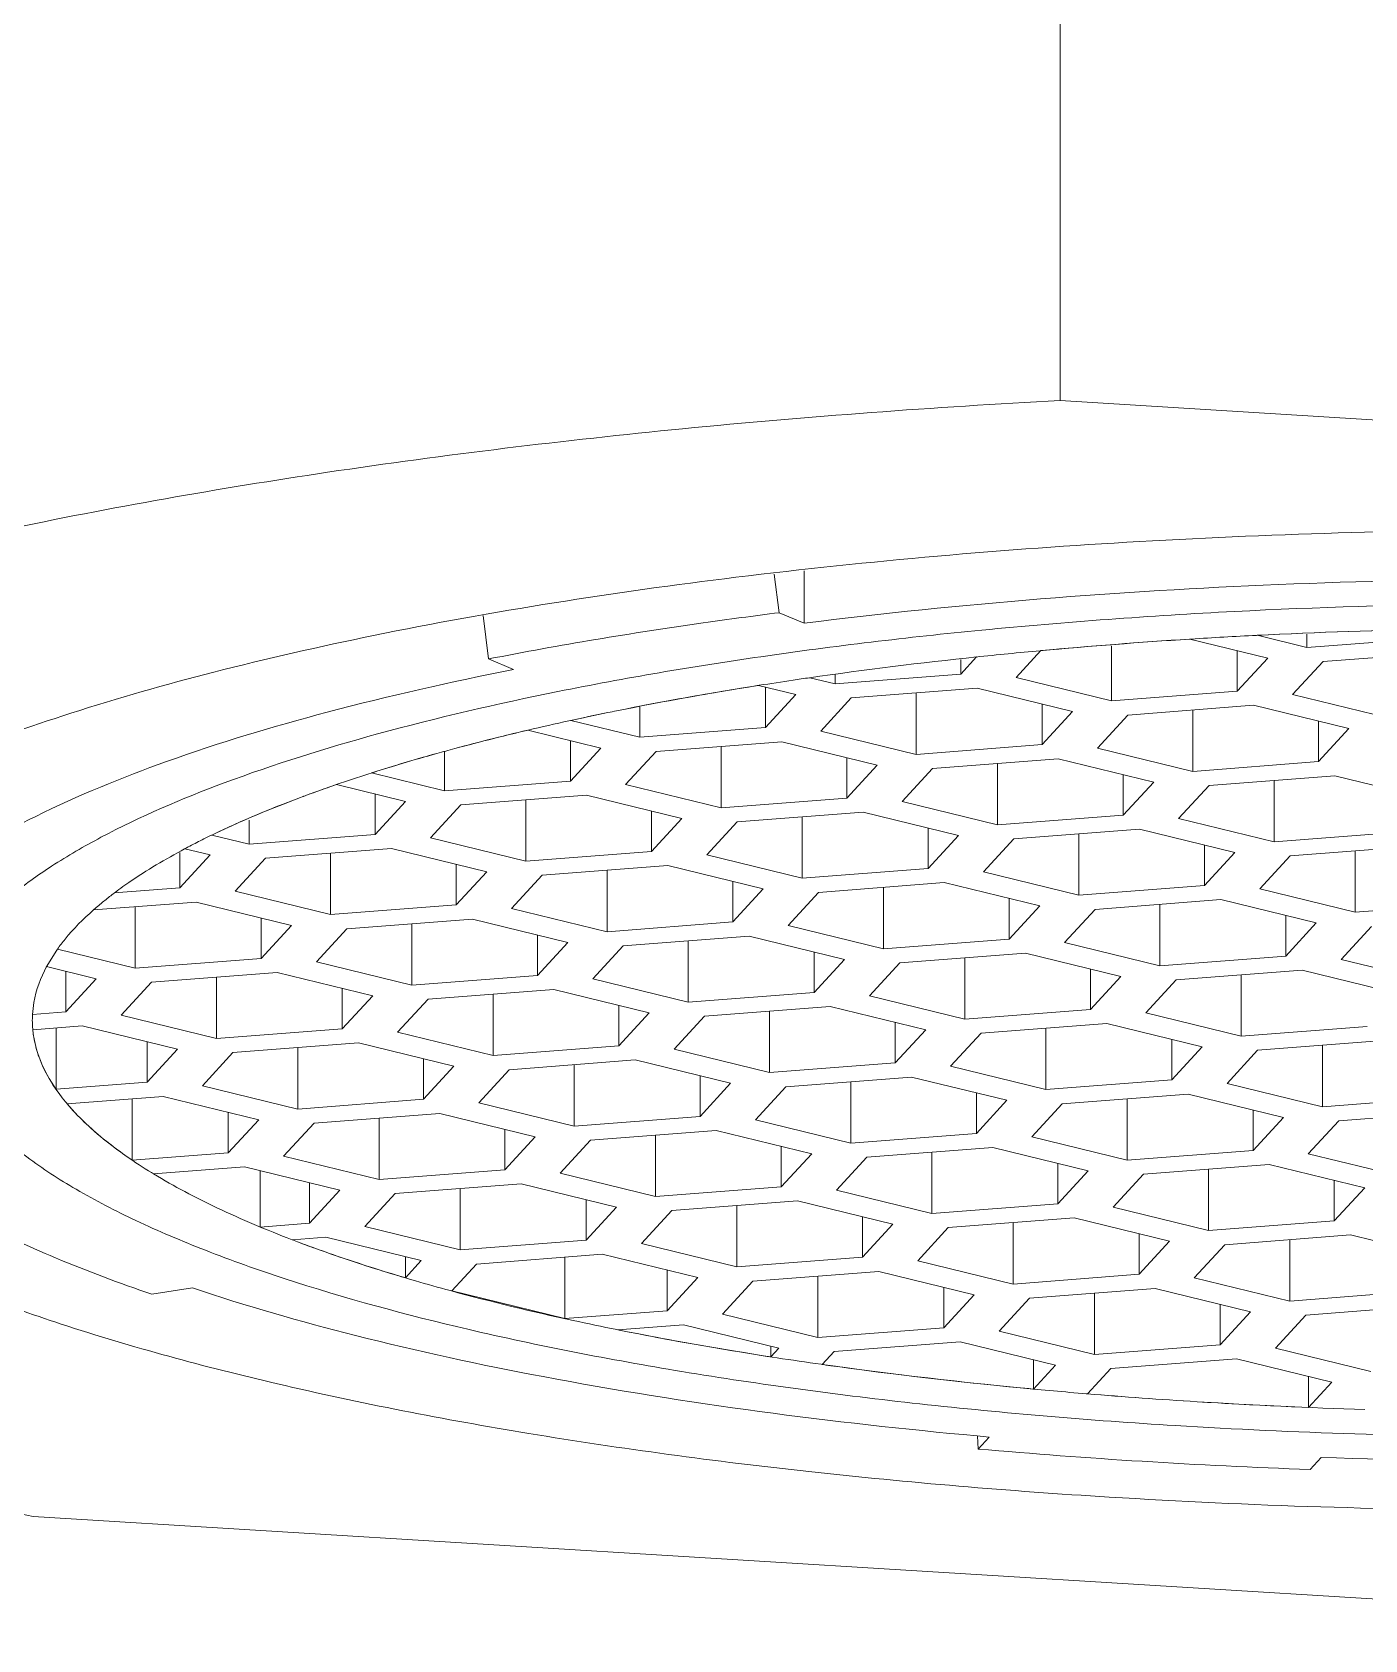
# Model space of a CAD drawing. Header units: millimetres. Extents: x 1243 to 1837, y -1232 to -812.
# Drawn here: x 1577.48 to 1584.51, y -1079.34 to -1070.85 of the extents above; entities that cross this region are included whole.
import ezdxf

# ---------------------------------------------------------------- set-up
doc = ezdxf.new("R2010")
doc.units = ezdxf.units.MM
doc.header["$LTSCALE"] = 0.1
doc.layers.get('0').update_dxf_attribs({"lineweight": 13})

msp = doc.modelspace()

# ---------------------------------------------------------------- linework, layer by layer
at = {"color": 7, "linetype": 'Continuous'}
for p, q in [((1582.9048, -1072.7976), (1582.9048, -1067.4851)), ((1593.4759, -1073.449), (1582.9048, -1072.7976)), ((1581.4221, -1073.9179), (1581.3957, -1073.7138)), ((1581.5537, -1073.696), (1581.5537, -1073.9732)), ((1579.8596, -1073.9333), (1579.8891, -1074.162)), ((1581.5537, -1073.9732), (1581.4221, -1073.9179)), ((1583.5876, -1074.0574), (1583.5969, -1074.0568)), ((1583.5901, -1074.0573), (1584.0008, -1074.1578)), ((1584.2069, -1074.1013), (1583.9445, -1074.0372)), ((1584.2069, -1074.0306), (1584.2069, -1074.1013)), ((1584.8708, -1074.0501), (1584.2069, -1074.1013)), ((1579.8891, -1074.162), (1580.0208, -1074.2174)), ((1582.3811, -1074.2423), (1582.4647, -1074.1514)), ((1582.673, -1074.2603), (1582.8039, -1074.118)), ((1583.1764, -1074.0924), (1583.1764, -1074.3835)), ((1583.8404, -1074.1185), (1583.8404, -1074.3322)), ((1584.0008, -1074.1578), (1583.8404, -1074.3322)), ((1584.2926, -1074.1757), (1584.9566, -1074.1245)), ((1582.3811, -1074.2423), (1581.7172, -1074.2936)), ((1581.7172, -1074.2936), (1581.7172, -1074.2457)), ((1582.3811, -1074.2423), (1582.3811, -1074.1647)), ((1584.1322, -1074.3502), (1584.2926, -1074.1757)), ((1581.3064, -1074.3028), (1581.3172, -1074.3011)), ((1581.3137, -1074.3017), (1581.5111, -1074.35)), ((1581.3507, -1074.3107), (1581.3507, -1074.5244)), ((1581.7172, -1074.2936), (1581.5837, -1074.2609)), ((1581.803, -1074.368), (1582.4669, -1074.3167)), ((1582.4669, -1074.3167), (1582.9703, -1074.4399)), ((1583.1764, -1074.3835), (1582.673, -1074.2603)), ((1583.8404, -1074.3322), (1583.1764, -1074.3835)), ((1580.6868, -1074.5757), (1580.6868, -1074.4151)), ((1581.5111, -1074.35), (1581.3507, -1074.5244)), ((1581.6425, -1074.5424), (1581.803, -1074.368)), ((1582.146, -1074.3415), (1582.146, -1074.6656)), ((1582.8099, -1074.4006), (1582.8099, -1074.6143)), ((1583.2622, -1074.4579), (1583.9261, -1074.4066)), ((1583.9261, -1074.4066), (1584.4296, -1074.5298)), ((1584.6357, -1074.4734), (1584.1322, -1074.3502)), ((1580.6868, -1074.5757), (1580.3224, -1074.4865)), ((1582.9703, -1074.4399), (1582.8099, -1074.6143)), ((1583.1017, -1074.6323), (1583.2622, -1074.4579)), ((1583.6052, -1074.4314), (1583.6052, -1074.7555)), ((1584.2691, -1074.4905), (1584.2691, -1074.7042)), ((1580.0825, -1074.5411), (1580.097, -1074.5376)), ((1580.0958, -1074.5379), (1580.4807, -1074.6321)), ((1581.3507, -1074.5244), (1580.6868, -1074.5757)), ((1582.146, -1074.6656), (1581.6425, -1074.5424)), ((1584.4296, -1074.5298), (1584.2691, -1074.7042)), ((1579.6563, -1074.8578), (1579.6563, -1074.65)), ((1580.3202, -1074.5928), (1580.3202, -1074.8065)), ((1580.4807, -1074.6321), (1580.3202, -1074.8065)), ((1580.6121, -1074.8245), (1580.7725, -1074.6501)), ((1580.7725, -1074.6501), (1581.4364, -1074.5988)), ((1581.1155, -1074.6236), (1581.1155, -1074.9477)), ((1581.4364, -1074.5988), (1581.9399, -1074.722)), ((1582.8099, -1074.6143), (1582.146, -1074.6656)), ((1583.6052, -1074.7555), (1583.1017, -1074.6323)), ((1581.7794, -1074.6827), (1581.7794, -1074.8964)), ((1581.9399, -1074.722), (1581.7794, -1074.8964)), ((1582.0713, -1074.9144), (1582.2317, -1074.74)), ((1582.2317, -1074.74), (1582.8956, -1074.6887)), ((1582.5747, -1074.7135), (1582.5747, -1075.0376)), ((1582.8956, -1074.6887), (1583.3991, -1074.8119)), ((1584.2691, -1074.7042), (1583.6052, -1074.7555)), ((1579.0749, -1074.8288), (1579.0847, -1074.8255)), ((1579.0859, -1074.8251), (1579.4502, -1074.9142)), ((1579.6563, -1074.8578), (1579.2714, -1074.7636)), ((1580.3202, -1074.8065), (1579.6563, -1074.8578)), ((1581.1155, -1074.9477), (1580.6121, -1074.8245)), ((1583.2387, -1074.7727), (1583.2387, -1074.9864)), ((1583.3991, -1074.8119), (1583.2387, -1074.9864)), ((1583.5305, -1075.0043), (1583.691, -1074.8299)), ((1583.691, -1074.8299), (1584.3549, -1074.7786)), ((1584.034, -1074.8034), (1584.034, -1075.1275)), ((1584.3549, -1074.7786), (1584.8583, -1074.9018)), ((1579.2898, -1074.875), (1579.2898, -1075.0887)), ((1579.4502, -1074.9142), (1579.2898, -1075.0887)), ((1579.7421, -1074.9322), (1580.406, -1074.8809)), ((1580.0851, -1074.9057), (1580.0851, -1075.2298)), ((1580.406, -1074.8809), (1580.9094, -1075.0041)), ((1581.7794, -1074.8964), (1581.1155, -1074.9477)), ((1582.5747, -1075.0376), (1582.0713, -1074.9144)), ((1579.5816, -1075.1066), (1579.7421, -1074.9322)), ((1580.749, -1074.9649), (1580.749, -1075.1786)), ((1580.9094, -1075.0041), (1580.749, -1075.1786)), ((1581.2013, -1075.0221), (1581.8652, -1074.9709)), ((1581.5443, -1074.9956), (1581.5443, -1075.3197)), ((1581.8652, -1074.9709), (1582.3686, -1075.094)), ((1583.2387, -1074.9864), (1582.5747, -1075.0376)), ((1584.034, -1075.1275), (1583.5305, -1075.0043)), ((1578.6258, -1075.1399), (1578.4284, -1075.0916)), ((1578.6258, -1075.1399), (1578.6258, -1075.0129)), ((1579.2898, -1075.0887), (1578.6258, -1075.1399)), ((1581.0408, -1075.1965), (1581.2013, -1075.0221)), ((1582.2082, -1075.0548), (1582.2082, -1075.2685)), ((1582.3686, -1075.094), (1582.2082, -1075.2685)), ((1582.6605, -1075.112), (1583.3244, -1075.0608)), ((1583.0035, -1075.0855), (1583.0035, -1075.4096)), ((1583.3244, -1075.0608), (1583.8279, -1075.1839)), ((1584.6979, -1075.0763), (1584.034, -1075.1275)), ((1578.2863, -1075.1637), (1578.4198, -1075.1963)), ((1578.7116, -1075.2143), (1579.3755, -1075.1631)), ((1579.3755, -1075.1631), (1579.879, -1075.2862)), ((1580.0851, -1075.2298), (1579.5816, -1075.1066)), ((1580.749, -1075.1786), (1580.0851, -1075.2298)), ((1582.5, -1075.2865), (1582.6605, -1075.112)), ((1583.6674, -1075.1447), (1583.6674, -1075.3584)), ((1584.1197, -1075.2019), (1584.7836, -1075.1507)), ((1584.4627, -1075.1754), (1584.4627, -1075.4996)), ((1578.2593, -1075.3708), (1578.2593, -1075.183)), ((1578.4198, -1075.1963), (1578.2593, -1075.3708)), ((1578.5511, -1075.3888), (1578.7116, -1075.2143)), ((1579.0546, -1075.1878), (1579.0546, -1075.5119)), ((1579.7185, -1075.247), (1579.7185, -1075.4607)), ((1580.1708, -1075.3042), (1580.8347, -1075.253)), ((1580.8347, -1075.253), (1581.3382, -1075.3762)), ((1581.5443, -1075.3197), (1581.0408, -1075.1965)), ((1583.8279, -1075.1839), (1583.6674, -1075.3584)), ((1583.9593, -1075.3764), (1584.1197, -1075.2019)), ((1579.879, -1075.2862), (1579.7185, -1075.4607)), ((1580.0104, -1075.4787), (1580.1708, -1075.3042)), ((1580.5138, -1075.2777), (1580.5138, -1075.6019)), ((1581.1777, -1075.3369), (1581.1777, -1075.5506)), ((1582.2082, -1075.2685), (1581.5443, -1075.3197)), ((1581.63, -1075.3941), (1582.2939, -1075.3429)), ((1582.2939, -1075.3429), (1582.7974, -1075.4661)), ((1583.0035, -1075.4096), (1582.5, -1075.2865)), ((1578.2593, -1075.3708), (1577.9133, -1075.3975)), ((1579.0546, -1075.5119), (1578.5511, -1075.3888)), ((1581.3382, -1075.3762), (1581.1777, -1075.5506)), ((1581.4696, -1075.5686), (1581.63, -1075.3941)), ((1581.973, -1075.3677), (1581.973, -1075.6918)), ((1582.637, -1075.4268), (1582.637, -1075.6405)), ((1583.6674, -1075.3584), (1583.0035, -1075.4096)), ((1583.0893, -1075.484), (1583.7532, -1075.4328)), ((1583.7532, -1075.4328), (1584.2566, -1075.556)), ((1584.4627, -1075.4996), (1583.9593, -1075.3764)), ((1577.8034, -1075.487), (1578.3451, -1075.4452)), ((1578.0241, -1075.7941), (1578.0241, -1075.47)), ((1578.3451, -1075.4452), (1578.8485, -1075.5684)), ((1579.7185, -1075.4607), (1579.0546, -1075.5119)), ((1580.5138, -1075.6019), (1580.0104, -1075.4787)), ((1582.7974, -1075.4661), (1582.637, -1075.6405)), ((1582.9288, -1075.6585), (1583.0893, -1075.484)), ((1583.4323, -1075.4576), (1583.4323, -1075.7817)), ((1584.0962, -1075.5167), (1584.0962, -1075.7304)), ((1585.1266, -1075.4483), (1584.4627, -1075.4996)), ((1578.6881, -1075.5291), (1578.6881, -1075.7428)), ((1578.8485, -1075.5684), (1578.6881, -1075.7428)), ((1578.9799, -1075.7608), (1579.1404, -1075.5863)), ((1579.1404, -1075.5863), (1579.8043, -1075.5351)), ((1579.4834, -1075.5599), (1579.4834, -1075.884)), ((1579.8043, -1075.5351), (1580.3077, -1075.6583)), ((1581.1777, -1075.5506), (1580.5138, -1075.6019)), ((1581.973, -1075.6918), (1581.4696, -1075.5686)), ((1584.2566, -1075.556), (1584.0962, -1075.7304)), ((1584.388, -1075.7484), (1584.5485, -1075.574)), ((1580.1473, -1075.619), (1580.1473, -1075.8327)), ((1580.3077, -1075.6583), (1580.1473, -1075.8327)), ((1580.4391, -1075.8507), (1580.5996, -1075.6763)), ((1580.5996, -1075.6763), (1581.2635, -1075.625)), ((1580.9426, -1075.6498), (1580.9426, -1075.9739)), ((1581.2635, -1075.625), (1581.767, -1075.7482)), ((1582.637, -1075.6405), (1581.973, -1075.6918)), ((1583.4323, -1075.7817), (1582.9288, -1075.6585)), ((1577.5542, -1075.7892), (1577.6095, -1075.6992)), ((1577.6095, -1075.6992), (1577.6134, -1075.6936)), ((1578.0241, -1075.7941), (1577.6134, -1075.6936)), ((1578.6881, -1075.7428), (1578.0241, -1075.7941)), ((1579.4834, -1075.884), (1578.9799, -1075.7608)), ((1581.6065, -1075.7089), (1581.6065, -1075.9226)), ((1581.767, -1075.7482), (1581.6065, -1075.9226)), ((1581.8983, -1075.9406), (1582.0588, -1075.7662)), ((1582.0588, -1075.7662), (1582.7227, -1075.7149)), ((1582.4018, -1075.7397), (1582.4018, -1076.0638)), ((1582.7227, -1075.7149), (1583.2262, -1075.8381)), ((1584.0962, -1075.7304), (1583.4323, -1075.7817)), ((1584.8915, -1075.8716), (1584.388, -1075.7484)), ((1577.5557, -1075.7863), (1577.8181, -1075.8505)), ((1577.6576, -1075.8112), (1577.6576, -1076.0249)), ((1577.8181, -1075.8505), (1577.6576, -1076.0249)), ((1578.1099, -1075.8685), (1578.7738, -1075.8172)), ((1578.4529, -1075.842), (1578.4529, -1076.1661)), ((1578.7738, -1075.8172), (1579.2773, -1075.9404)), ((1580.1473, -1075.8327), (1579.4834, -1075.884)), ((1580.9426, -1075.9739), (1580.4391, -1075.8507)), ((1583.0657, -1075.7988), (1583.0657, -1076.0125)), ((1583.2262, -1075.8381), (1583.0657, -1076.0125)), ((1583.3576, -1076.0305), (1583.518, -1075.8561)), ((1583.518, -1075.8561), (1584.1819, -1075.8048)), ((1583.861, -1075.8296), (1583.861, -1076.1537)), ((1584.1819, -1075.8048), (1584.6854, -1075.928)), ((1577.9494, -1076.0429), (1578.1099, -1075.8685)), ((1579.1168, -1075.9011), (1579.1168, -1076.1148)), ((1579.2773, -1075.9404), (1579.1168, -1076.1148)), ((1579.5691, -1075.9584), (1580.233, -1075.9071)), ((1579.9121, -1075.9319), (1579.9121, -1076.256)), ((1580.233, -1075.9071), (1580.7365, -1076.0303)), ((1581.6065, -1075.9226), (1580.9426, -1075.9739)), ((1582.4018, -1076.0638), (1581.8983, -1075.9406)), ((1577.6576, -1076.0249), (1577.4816, -1076.0385)), ((1579.4087, -1076.1328), (1579.5691, -1075.9584)), ((1580.576, -1075.991), (1580.576, -1076.2047)), ((1580.7365, -1076.0303), (1580.576, -1076.2047)), ((1581.0283, -1076.0483), (1581.6923, -1075.997)), ((1581.3713, -1076.0218), (1581.3713, -1076.3459)), ((1581.6923, -1075.997), (1582.1957, -1076.1202)), ((1583.0657, -1076.0125), (1582.4018, -1076.0638)), ((1583.861, -1076.1537), (1583.3576, -1076.0305)), ((1577.4831, -1076.1194), (1577.7434, -1076.0993)), ((1577.6059, -1076.434), (1577.6059, -1076.1099)), ((1577.7434, -1076.0993), (1578.2468, -1076.2225)), ((1578.4529, -1076.1661), (1577.9494, -1076.0429)), ((1579.1168, -1076.1148), (1578.4529, -1076.1661)), ((1580.8679, -1076.2227), (1581.0283, -1076.0483)), ((1582.0353, -1076.081), (1582.0353, -1076.2947)), ((1582.4876, -1076.1382), (1583.1515, -1076.0869)), ((1582.8306, -1076.1117), (1582.8306, -1076.4358)), ((1583.1515, -1076.0869), (1583.6549, -1076.2101)), ((1584.5249, -1076.1024), (1583.861, -1076.1537)), ((1578.0864, -1076.1833), (1578.0864, -1076.397)), ((1578.5387, -1076.2405), (1579.2026, -1076.1892)), ((1579.2026, -1076.1892), (1579.706, -1076.3124)), ((1579.9121, -1076.256), (1579.4087, -1076.1328)), ((1582.1957, -1076.1202), (1582.0353, -1076.2947)), ((1582.3271, -1076.3126), (1582.4876, -1076.1382)), ((1583.4945, -1076.1709), (1583.4945, -1076.3846)), ((1583.9468, -1076.2281), (1584.6107, -1076.1769)), ((1578.2468, -1076.2225), (1578.0864, -1076.397)), ((1578.3782, -1076.4149), (1578.5387, -1076.2405)), ((1578.8817, -1076.214), (1578.8817, -1076.5381)), ((1579.5456, -1076.2732), (1579.5456, -1076.4869)), ((1580.576, -1076.2047), (1579.9121, -1076.256)), ((1579.9979, -1076.3304), (1580.6618, -1076.2792)), ((1580.6618, -1076.2792), (1581.1653, -1076.4023)), ((1581.3713, -1076.3459), (1580.8679, -1076.2227)), ((1583.6549, -1076.2101), (1583.4945, -1076.3846)), ((1583.7863, -1076.4026), (1583.9468, -1076.2281)), ((1584.2898, -1076.2016), (1584.2898, -1076.5257)), ((1579.706, -1076.3124), (1579.5456, -1076.4869)), ((1579.8374, -1076.5048), (1579.9979, -1076.3304)), ((1580.3409, -1076.3039), (1580.3409, -1076.628)), ((1581.0048, -1076.3631), (1581.0048, -1076.5768)), ((1582.0353, -1076.2947), (1581.3713, -1076.3459)), ((1581.4571, -1076.4203), (1582.121, -1076.3691)), ((1582.121, -1076.3691), (1582.6245, -1076.4922)), ((1582.8306, -1076.4358), (1582.3271, -1076.3126)), ((1578.0864, -1076.397), (1577.6059, -1076.434)), ((1578.8817, -1076.5381), (1578.3782, -1076.4149)), ((1581.1653, -1076.4023), (1581.0048, -1076.5768)), ((1581.2966, -1076.5948), (1581.4571, -1076.4203)), ((1581.8001, -1076.3938), (1581.8001, -1076.7179)), ((1582.464, -1076.453), (1582.464, -1076.6667)), ((1583.4945, -1076.3846), (1582.8306, -1076.4358)), ((1584.2898, -1076.5257), (1583.7863, -1076.4026)), ((1577.6646, -1076.5105), (1578.1721, -1076.4714)), ((1578.0076, -1076.8082), (1578.0076, -1076.4841)), ((1578.1721, -1076.4714), (1578.6756, -1076.5945)), ((1579.5456, -1076.4869), (1578.8817, -1076.5381)), ((1580.3409, -1076.628), (1579.8374, -1076.5048)), ((1582.6245, -1076.4922), (1582.464, -1076.6667)), ((1582.7559, -1076.6847), (1582.9163, -1076.5102)), ((1582.9163, -1076.5102), (1583.5802, -1076.459)), ((1583.2593, -1076.4837), (1583.2593, -1076.8079)), ((1583.5802, -1076.459), (1584.0837, -1076.5822)), ((1584.9537, -1076.4745), (1584.2898, -1076.5257)), ((1578.5151, -1076.769), (1578.5151, -1076.5553)), ((1578.6756, -1076.5945), (1578.5151, -1076.769)), ((1578.807, -1076.787), (1578.9674, -1076.6125)), ((1578.9674, -1076.6125), (1579.6313, -1076.5613)), ((1579.3104, -1076.586), (1579.3104, -1076.9102)), ((1579.6313, -1076.5613), (1580.1348, -1076.6845)), ((1581.0048, -1076.5768), (1580.3409, -1076.628)), ((1581.8001, -1076.7179), (1581.2966, -1076.5948)), ((1583.9232, -1076.5429), (1583.9232, -1076.7566)), ((1584.0837, -1076.5822), (1583.9232, -1076.7566)), ((1584.2151, -1076.7746), (1584.3755, -1076.6001)), ((1584.3755, -1076.6001), (1585.0395, -1076.5489)), ((1579.9743, -1076.6452), (1579.9743, -1076.8589)), ((1580.1348, -1076.6845), (1579.9743, -1076.8589)), ((1580.2662, -1076.8769), (1580.4266, -1076.7024)), ((1580.4266, -1076.7024), (1581.0906, -1076.6512)), ((1580.7697, -1076.676), (1580.7697, -1077.0001)), ((1581.0906, -1076.6512), (1581.594, -1076.7744)), ((1582.464, -1076.6667), (1581.8001, -1076.7179)), ((1583.2593, -1076.8079), (1582.7559, -1076.6847)), ((1578.5151, -1076.769), (1578.0076, -1076.8082)), ((1579.3104, -1076.9102), (1578.807, -1076.787)), ((1581.4336, -1076.7351), (1581.4336, -1076.9488)), ((1581.594, -1076.7744), (1581.4336, -1076.9488)), ((1581.7254, -1076.9668), (1581.8859, -1076.7923)), ((1581.8859, -1076.7923), (1582.5498, -1076.7411)), ((1582.2289, -1076.7659), (1582.2289, -1077.09)), ((1582.5498, -1076.7411), (1583.0532, -1076.8643)), ((1583.9232, -1076.7566), (1583.2593, -1076.8079)), ((1584.7185, -1076.8978), (1584.2151, -1076.7746)), ((1578.1204, -1076.8805), (1578.6009, -1076.8434)), ((1578.6009, -1076.8434), (1579.1043, -1076.9666)), ((1578.6836, -1077.1611), (1578.6836, -1076.8636)), ((1579.9743, -1076.8589), (1579.3104, -1076.9102)), ((1580.7697, -1077.0001), (1580.2662, -1076.8769)), ((1582.8928, -1076.825), (1582.8928, -1077.0387)), ((1583.0532, -1076.8643), (1582.8928, -1077.0387)), ((1583.3451, -1076.8823), (1584.009, -1076.831)), ((1583.6881, -1076.8558), (1583.6881, -1077.1799)), ((1584.009, -1076.831), (1584.5125, -1076.9542)), ((1578.9439, -1076.9273), (1578.9439, -1077.141)), ((1579.3962, -1076.9846), (1580.0601, -1076.9333)), ((1579.7392, -1076.9581), (1579.7392, -1077.2822)), ((1580.0601, -1076.9333), (1580.5636, -1077.0565)), ((1581.4336, -1076.9488), (1580.7697, -1077.0001)), ((1583.1846, -1077.0567), (1583.3451, -1076.8823)), ((1584.352, -1076.9149), (1584.352, -1077.1286)), ((1584.5125, -1076.9542), (1584.352, -1077.1286)), ((1579.1043, -1076.9666), (1578.9439, -1077.141)), ((1579.2357, -1077.159), (1579.3962, -1076.9846)), ((1580.4031, -1077.0172), (1580.4031, -1077.2309)), ((1580.8554, -1077.0745), (1581.5193, -1077.0232)), ((1581.1984, -1077.048), (1581.1984, -1077.3721)), ((1581.5193, -1077.0232), (1582.0228, -1077.1464)), ((1582.2289, -1077.09), (1581.7254, -1076.9668)), ((1582.8928, -1077.0387), (1582.2289, -1077.09)), ((1580.5636, -1077.0565), (1580.4031, -1077.2309)), ((1580.695, -1077.2489), (1580.8554, -1077.0745)), ((1581.8623, -1077.1071), (1581.8623, -1077.3208)), ((1582.3146, -1077.1644), (1582.9785, -1077.1131)), ((1582.9785, -1077.1131), (1583.482, -1077.2363)), ((1583.6881, -1077.1799), (1583.1846, -1077.0567)), ((1584.352, -1077.1286), (1583.6881, -1077.1799)), ((1578.9439, -1077.141), (1578.6836, -1077.1611)), ((1578.8536, -1077.229), (1579.0296, -1077.2154)), ((1579.0296, -1077.2154), (1579.5331, -1077.3386)), ((1579.7392, -1077.2822), (1579.2357, -1077.159)), ((1582.0228, -1077.1464), (1581.8623, -1077.3208)), ((1582.1542, -1077.3388), (1582.3146, -1077.1644)), ((1582.6576, -1077.1379), (1582.6576, -1077.462)), ((1583.3215, -1077.197), (1583.3215, -1077.4107)), ((1583.7738, -1077.2543), (1584.4378, -1077.203)), ((1584.4378, -1077.203), (1584.9412, -1077.3262)), ((1580.4031, -1077.2309), (1579.7392, -1077.2822)), ((1581.1984, -1077.3721), (1580.695, -1077.2489)), ((1583.482, -1077.2363), (1583.3215, -1077.4107)), ((1583.6134, -1077.4287), (1583.7738, -1077.2543)), ((1584.1169, -1077.2278), (1584.1169, -1077.5519)), ((1579.4495, -1077.4295), (1579.4495, -1077.3181)), ((1579.5331, -1077.3386), (1579.4495, -1077.4295)), ((1579.8249, -1077.3566), (1579.6941, -1077.4989)), ((1579.8249, -1077.3566), (1580.4889, -1077.3053)), ((1580.2903, -1077.6448), (1580.2903, -1077.3207)), ((1580.4889, -1077.3053), (1580.9923, -1077.4285)), ((1580.8319, -1077.603), (1580.8319, -1077.3893)), ((1581.8623, -1077.3208), (1581.1984, -1077.3721)), ((1582.6576, -1077.462), (1582.1542, -1077.3388)), ((1580.9923, -1077.4285), (1580.8319, -1077.603)), ((1581.1237, -1077.6209), (1581.2842, -1077.4465)), ((1581.2842, -1077.4465), (1581.9481, -1077.3952)), ((1581.6272, -1077.42), (1581.6272, -1077.7441)), ((1581.9481, -1077.3952), (1582.4515, -1077.5184)), ((1583.3215, -1077.4107), (1582.6576, -1077.462)), ((1584.1169, -1077.5519), (1583.6134, -1077.4287)), ((1578.1121, -1077.5164), (1578.326, -1077.4823)), ((1580.2903, -1077.6448), (1579.6941, -1077.4989)), ((1582.2911, -1077.4792), (1582.2911, -1077.6929)), ((1582.4515, -1077.5184), (1582.2911, -1077.6929)), ((1582.5829, -1077.7109), (1582.7434, -1077.5364)), ((1582.7434, -1077.5364), (1583.4073, -1077.4852)), ((1583.0864, -1077.5099), (1583.0864, -1077.834)), ((1583.4073, -1077.4852), (1583.9108, -1077.6083)), ((1584.7808, -1077.5007), (1584.1169, -1077.5519)), ((1580.8319, -1077.603), (1580.2903, -1077.6448)), ((1581.6272, -1077.7441), (1581.1237, -1077.6209)), ((1583.7503, -1077.5691), (1583.7503, -1077.7828)), ((1583.9108, -1077.6083), (1583.7503, -1077.7828)), ((1584.0422, -1077.8008), (1584.2026, -1077.6263)), ((1584.2026, -1077.6263), (1584.8665, -1077.5751)), ((1580.5783, -1077.7054), (1580.5656, -1077.7028)), ((1580.5717, -1077.7041), (1580.9176, -1077.6774)), ((1580.9176, -1077.6774), (1581.4211, -1077.8005)), ((1582.2911, -1077.6929), (1581.6272, -1077.7441)), ((1583.0864, -1077.834), (1582.5829, -1077.7109)), ((1581.3785, -1077.8468), (1581.3785, -1077.7901)), ((1581.4211, -1077.8005), (1581.3785, -1077.8468)), ((1581.7129, -1077.8185), (1582.3768, -1077.7673)), ((1582.3768, -1077.7673), (1582.8803, -1077.8905)), ((1583.7503, -1077.7828), (1583.0864, -1077.834)), ((1584.5456, -1077.9239), (1584.0422, -1077.8008)), ((1581.7129, -1077.8185), (1581.65, -1077.8869)), ((1582.7642, -1078.0167), (1582.7642, -1077.862)), ((1582.8803, -1077.8905), (1582.7642, -1078.0167)), ((1583.1721, -1077.9084), (1583.8361, -1077.8572)), ((1583.8361, -1077.8572), (1584.3395, -1077.9804)), ((1583.1721, -1077.9084), (1583.0495, -1078.0418)), ((1584.2169, -1078.1137), (1584.2169, -1077.9504)), ((1584.3395, -1077.9804), (1584.2169, -1078.1137)), ((1582.4731, -1078.3332), (1582.4686, -1078.2632)), ((1582.4731, -1078.3332), (1582.5313, -1078.2699)), ((1584.2823, -1078.3778), (1584.2242, -1078.4411)), ((1577.4855, -1078.6894), (1588.0566, -1079.3407))]:
    msp.add_line(p, q, dxfattribs=at)
for centre, radius, start, end in [((1585.4826, -1106.4988), 32.6296, 88.29792, 92.91187), ((1585.344, -1103.5852), 29.7127, 92.93032, 95.50798), ((1585.293, -1101.2369), 27.2329, 93.59024, 95.2522), ((1585.2925, -1101.2311), 27.2271, 93.58488, 95.24433), ((1585.4055, -1102.9091), 28.9089, 92.90109, 93.58691), ((1585.4612, -1104.0363), 30.0375, 91.04542, 92.89834), ((1585.4604, -1104.0142), 30.0153, 91.04436, 92.89487), ((1584.8393, -1096.8573), 22.8298, 95.97033, 98.2026), ((1585.13, -1099.4555), 25.444, 95.25406, 96.02129), ((1584.0549, -1091.7844), 17.6963, 98.9111, 101.37561), ((1584.0533, -1091.7767), 17.6884, 98.93381, 101.37544), ((1584.4926, -1094.434), 20.3817, 98.45362, 98.96304), ((1584.5829, -1095.0378), 20.9923, 98.21854, 98.45497), ((1583.3198, -1088.2275), 14.0641, 102.34542, 103.2471), ((1583.5652, -1089.34), 15.2033, 101.56188, 102.35227), ((1583.5728, -1089.3767), 15.2408, 101.56215, 102.31388), ((1583.7244, -1090.1093), 15.9889, 101.39851, 101.5684), ((1583.7183, -1090.0792), 15.9583, 101.39835, 101.56857), ((1582.884, -1086.4152), 12.2001, 103.21111, 105.19949), ((1582.8764, -1086.3867), 12.1707, 103.27114, 105.19996), ((1582.2261, -1084.045), 9.7404, 105.39933, 107.74901), ((1582.2393, -1084.0904), 9.7876, 105.40346, 107.65154), ((1582.6092, -1085.3924), 11.1411, 105.21484, 105.45909), ((1582.6042, -1085.3742), 11.1222, 105.21464, 105.45931), ((1581.5002, -1081.8442), 7.4228, 108.9815, 110.27654), ((1581.4898, -1081.816), 7.3927, 109.06622, 110.27702), ((1581.7937, -1082.6922), 8.3201, 107.75323, 109.00143), ((1581.3495, -1081.4342), 6.9859, 110.28227, 110.55675), ((1581.3448, -1081.4217), 6.9726, 110.28206, 110.55706), ((1580.2987, -1078.9633), 4.2997, 115.93443, 116.55875), ((1580.0662, -1078.5079), 3.7884, 117.72957, 118.05665), ((1580.1694, -1078.7055), 4.0113, 116.55255, 117.72143), ((1579.0827, -1076.9487), 1.9425, 127.23924, 129.11044), ((1578.8788, -1076.7042), 1.6242, 131.3621, 131.72727), ((1578.9534, -1076.7899), 1.7377, 129.10544, 131.34083), ((1578.0165, -1076.0692), 0.5358, 176.9748, 179.99607), ((1578.0185, -1076.0691), 0.5378, 180.0036, 185.07171), ((1578.5086, -1075.799), 1.1039, 219.4525, 220.10312), ((1579.6564, -1074.3532), 2.9575, 238.4705, 238.72721), ((1581.3929, -1070.5885), 7.1094, 249.07827, 250.29029), ((1584.2033, -1059.5252), 18.538, 258.70244, 261.23518), ((1584.2241, -1059.4081), 18.657, 258.73115, 261.33007), ((1584.5911, -1057.0479), 21.0455, 261.31104, 261.94795), ((1584.6734, -1056.4694), 21.6299, 261.94669, 262.08668), ((1585.0123, -1053.8683), 24.2528, 262.03105, 264.68122), ((1585.3466, -1050.1712), 27.9651, 265.28493, 266.4765), ((1585.3474, -1050.1564), 27.9799, 265.2892, 266.47685), ((1585.4484, -1048.4207), 29.7185, 266.48809, 268.19706), ((1585.431, -1048.7687), 29.3702, 266.4803, 267.63069), ((1585.1703, -1048.8735), 29.5146, 264.7454, 264.87003), ((1585.2793, -1046.7642), 31.6934, 264.9202, 266.48908), ((1585.4207, -1044.5699), 33.8923, 266.47765, 267.97674)]:
    msp.add_arc(centre, radius, start, end, dxfattribs=at)
for points, knots in [([(1582.9048, -1072.7976), (1582.2399, -1072.8327), (1580.9478, -1072.9282), (1579.0873, -1073.153), (1577.3908, -1073.4505), (1576.3282, -1073.7085), (1575.8346, -1073.8523)], [0, 0, 0, 0, 0.278903, 0.542494, 0.784659, 1, 1, 1, 1]), ([(1575.4807, -1076.0693), (1575.4807, -1075.9699), (1575.5319, -1075.7542), (1575.7396, -1075.4604), (1576.0644, -1075.1819), (1576.5038, -1074.9166), (1577.054, -1074.6656), (1577.7095, -1074.4317), (1578.4627, -1074.2178), (1579.6292, -1073.9532), (1581.2582, -1073.6998), (1583.3562, -1073.5182), (1585.5608, -1073.4597), (1587.0528, -1073.5055), (1587.7966, -1073.5514)], [0, 0, 0, 0, 0.022802, 0.049155, 0.081322, 0.120353, 0.166569, 0.219871, 0.279899, 0.346109, 0.494234, 0.657731, 0.829009, 1, 1, 1, 1]), ([(1586.6791, -1073.7605), (1585.8052, -1073.7302), (1584.0923, -1073.7357), (1582.384, -1073.869), (1581.5537, -1073.9732)], [0, 0, 0, 0, 0.510983, 1, 1, 1, 1]), ([(1581.4221, -1073.9179), (1581.2886, -1073.9347), (1580.7757, -1074.0035), (1580.2649, -1074.0882), (1579.8891, -1074.162)], [0, 0, 0, 0, 0.259987, 1, 1, 1, 1]), ([(1582.492, -1074.0097), (1582.1023, -1074.0476), (1581.3535, -1074.1365), (1580.2885, -1074.317), (1579.3412, -1074.5358), (1578.5326, -1074.7879), (1577.9596, -1075.0322), (1577.5901, -1075.2456), (1577.3729, -1075.4017), (1577.2012, -1075.5622), (1577.0758, -1075.7269), (1576.9985, -1075.8961), (1576.9807, -1076.013), (1576.9807, -1076.0691)], [0, 0, 0, 0, 0.190892, 0.367518, 0.526374, 0.664567, 0.780077, 0.829088, 0.872356, 0.910205, 0.943279, 0.972666, 1, 1, 1, 1]), ([(1580.0208, -1074.2174), (1579.6905, -1074.2826), (1579.0735, -1074.4218), (1578.2282, -1074.6763), (1577.5348, -1074.9583), (1577.1399, -1075.1847), (1576.9777, -1075.3058)], [0, 0, 0, 0, 0.310525, 0.582907, 0.813289, 1, 1, 1, 1]), ([(1578.4183, -1075.0965), (1578.4551, -1075.0787), (1578.6119, -1075.0051), (1578.7725, -1074.9396), (1578.8965, -1074.8931)], [0, 0, 0, 0, 0.236005, 1, 1, 1, 1]), ([(1578.4284, -1075.0916), (1578.4645, -1075.0742), (1578.6181, -1075.0025), (1578.7753, -1074.9386), (1578.8965, -1074.8931)], [0, 0, 0, 0, 0.236346, 1, 1, 1, 1]), ([(1577.9071, -1075.4022), (1577.9345, -1075.3814), (1578.0551, -1075.2944), (1578.1835, -1075.2185), (1578.2843, -1075.1647)], [0, 0, 0, 0, 0.231314, 1, 1, 1, 1]), ([(1577.6134, -1075.6936), (1577.6261, -1075.6758), (1577.6831, -1075.6014), (1577.7496, -1075.5345), (1577.8034, -1075.487)], [0, 0, 0, 0, 0.233312, 1, 1, 1, 1]), ([(1577.4816, -1076.0385), (1577.4828, -1076.0173), (1577.493, -1075.9297), (1577.5243, -1075.8453), (1577.5557, -1075.7863)], [0, 0, 0, 0, 0.241089, 1, 1, 1, 1]), ([(1572.5807, -1076.069), (1572.5807, -1076.1322), (1572.5951, -1076.2615), (1572.6835, -1076.5259), (1572.9147, -1076.8552), (1573.3339, -1077.2136), (1573.9008, -1077.5562), (1574.6107, -1077.8799), (1575.4565, -1078.1817), (1576.4282, -1078.4576), (1577.1208, -1078.6148), (1577.4855, -1078.6894)], [0, 0, 0, 0, 0.032413, 0.066211, 0.142321, 0.235226, 0.347957, 0.481444, 0.635388, 0.808777, 1, 1, 1, 1]), ([(1583.1648, -1078.587), (1582.6352, -1078.5544), (1581.6108, -1078.4685), (1580.1447, -1078.272), (1578.8257, -1078.0168), (1577.69, -1077.7102), (1576.8792, -1077.4051), (1576.3528, -1077.1336), (1576.0433, -1076.934), (1575.798, -1076.7279), (1575.6183, -1076.5152), (1575.5067, -1076.2956), (1575.4807, -1076.1422), (1575.4807, -1076.0693)], [0, 0, 0, 0, 0.188549, 0.365146, 0.525412, 0.665578, 0.782808, 0.832346, 0.875802, 0.913426, 0.945815, 0.974079, 1, 1, 1, 1]), ([(1576.9807, -1076.0691), (1576.9807, -1076.1311), (1577.0028, -1076.2614), (1577.0976, -1076.4482), (1577.2502, -1076.6289), (1577.4587, -1076.8042), (1577.7218, -1076.9738), (1578.0381, -1077.1371), (1578.4057, -1077.2931), (1578.9865, -1077.4988), (1579.8239, -1077.7245), (1580.9449, -1077.9416), (1582.1912, -1078.1086), (1583.062, -1078.1816), (1583.5122, -1078.2093)], [0, 0, 0, 0, 0.02592, 0.05418, 0.086564, 0.124185, 0.167635, 0.217167, 0.272813, 0.334444, 0.474603, 0.634862, 0.811454, 1, 1, 1, 1]), ([(1595.4807, -1076.0691), (1595.4807, -1076.1684), (1595.4295, -1076.3841), (1595.2218, -1076.678), (1594.897, -1076.9564), (1594.4576, -1077.2217), (1593.9074, -1077.4727), (1593.2519, -1077.7066), (1592.4987, -1077.9205), (1591.3322, -1078.1852), (1589.7032, -1078.4386), (1587.6052, -1078.6201), (1585.4006, -1078.6786), (1583.9086, -1078.6328), (1583.1648, -1078.587)], [0, 0, 0, 0, 0.022802, 0.049155, 0.081322, 0.120353, 0.166569, 0.219871, 0.279899, 0.346109, 0.494234, 0.657731, 0.829009, 1, 1, 1, 1]), ([(1583.5122, -1078.2093), (1584.1444, -1078.2483), (1585.4125, -1078.2872), (1587.2864, -1078.2375), (1589.0696, -1078.0832), (1590.4542, -1077.8678), (1591.4458, -1077.6429), (1592.0859, -1077.4611), (1592.6431, -1077.2623), (1593.1108, -1077.049), (1593.4843, -1076.8233), (1593.7606, -1076.5872), (1593.9129, -1076.3702), (1593.9712, -1076.196), (1593.9807, -1076.1108), (1593.9807, -1076.0693)], [0, 0, 0, 0, 0.170963, 0.342216, 0.50569, 0.653795, 0.719998, 0.780019, 0.833317, 0.87953, 0.918559, 0.950725, 0.977076, 0.988778, 1, 1, 1, 1]), ([(1577.6562, -1076.5005), (1577.6085, -1076.4425), (1577.529, -1076.3235), (1577.4891, -1076.1847), (1577.483, -1076.1186)], [0, 0, 0, 0, 0.530842, 1, 1, 1, 1]), ([(1577.6059, -1076.434), (1577.5721, -1076.3852), (1577.5162, -1076.2852), (1577.4881, -1076.1733), (1577.4831, -1076.1194)], [0, 0, 0, 0, 0.522963, 1, 1, 1, 1]), ([(1578.1098, -1076.874), (1578.0212, -1076.8196), (1577.8622, -1076.7105), (1577.7212, -1076.5777), (1577.6642, -1076.5101)], [0, 0, 0, 0, 0.540545, 1, 1, 1, 1]), ([(1578.0076, -1076.8082), (1577.973, -1076.7847), (1577.8497, -1076.6966), (1577.7354, -1076.5945), (1577.6646, -1076.5105)], [0, 0, 0, 0, 0.275675, 1, 1, 1, 1]), ([(1578.8516, -1077.2282), (1578.7171, -1077.1767), (1578.4681, -1077.0721), (1578.2288, -1076.9463), (1578.1211, -1076.8809)], [0, 0, 0, 0, 0.533377, 1, 1, 1, 1]), ([(1577.1687, -1077.1196), (1577.31, -1077.1946), (1577.6203, -1077.3383), (1577.9404, -1077.4578), (1578.1121, -1077.5164)], [0, 0, 0, 0, 0.468638, 1, 1, 1, 1]), ([(1579.4495, -1077.4295), (1579.3968, -1077.4138), (1579.1963, -1077.3525), (1578.998, -1077.2843), (1578.8536, -1077.229)], [0, 0, 0, 0, 0.262434, 1, 1, 1, 1]), ([(1579.6869, -1077.4969), (1579.6256, -1077.4803), (1579.3931, -1077.415), (1579.1628, -1077.3415), (1578.9952, -1077.2814)], [0, 0, 0, 0, 0.262922, 1, 1, 1, 1]), ([(1578.326, -1077.4823), (1578.6089, -1077.5782), (1579.2219, -1077.7541), (1580.5983, -1078.0507), (1581.7001, -1078.1935), (1582.4673, -1078.2641)], [0, 0, 0, 0, 0.212243, 0.452524, 1, 1, 1, 1]), ([(1580.5656, -1077.7028), (1580.4886, -1077.6873), (1580.1941, -1077.6257), (1579.9014, -1077.5553), (1579.6869, -1077.4969)], [0, 0, 0, 0, 0.261018, 1, 1, 1, 1]), ([(1583.0432, -1078.0413), (1582.9276, -1078.0317), (1582.4775, -1077.9915), (1582.0283, -1077.9396), (1581.6955, -1077.8933)], [0, 0, 0, 0, 0.256534, 1, 1, 1, 1]), ([(1584.2823, -1078.3778), (1585.1562, -1078.4082), (1586.8691, -1078.4027), (1588.5774, -1078.2693), (1589.4077, -1078.1651)], [0, 0, 0, 0, 0.510983, 1, 1, 1, 1])]:
    msp.add_open_spline(points, degree=3, knots=knots, dxfattribs=at)
for points in [[(1578.2843, -1075.1647), (1578.285, -1075.1644), (1578.2856, -1075.164), (1578.2863, -1075.1637)], [(1577.4814, -1076.0409), (1577.4815, -1076.0401), (1577.4815, -1076.0393), (1577.4816, -1076.0385)], [(1577.483, -1076.1186), (1577.4829, -1076.118), (1577.4829, -1076.1173), (1577.4828, -1076.1166)], [(1578.1211, -1076.8809), (1578.1209, -1076.8808), (1578.1207, -1076.8806), (1578.1204, -1076.8805)], [(1578.8542, -1077.2292), (1578.8533, -1077.2289), (1578.8524, -1077.2286), (1578.8516, -1077.2282)], [(1583.0479, -1078.0417), (1583.0463, -1078.0415), (1583.0447, -1078.0414), (1583.0432, -1078.0413)]]:
    msp.add_open_spline(points, degree=3, dxfattribs=at)

doc.saveas('drawing.dxf')
